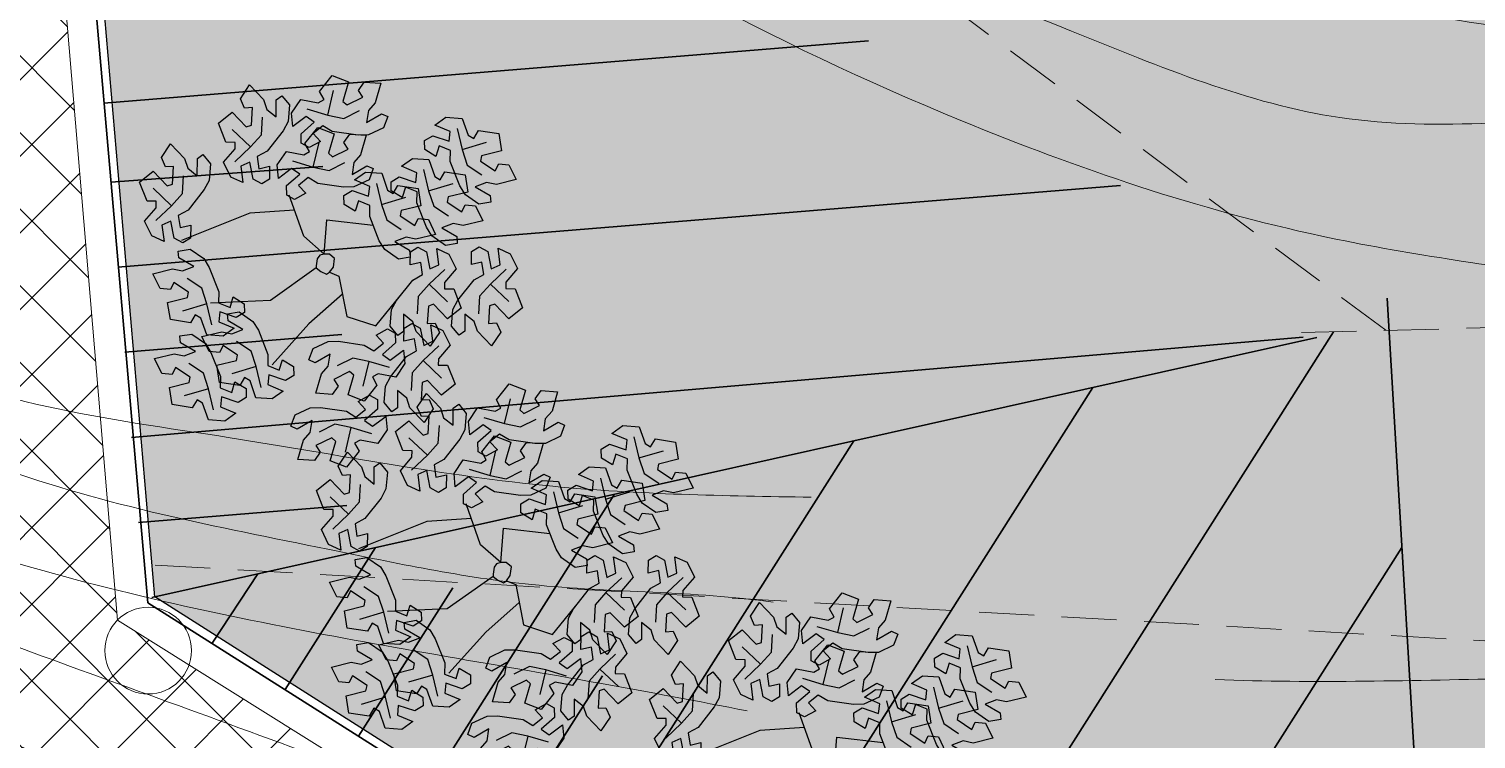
# Model space of a CAD drawing. Header units: millimetres. Extents: x 5637 to 6048, y 3385 to 3927.
# Drawn here: x 5725.2 to 5741.9, y 3639.37 to 3647.56 of the extents above; entities that cross this region are included whole.
import ezdxf

# ---------------------------------------------------------------- set-up
doc = ezdxf.new("R2010")
doc.units = ezdxf.units.MM
doc.linetypes.add('HIDDEN', pattern=[9.525, 6.35, -3.175])
doc.layers.add('Contour Lines', color=253, linetype='Continuous')
doc.layers.add('trees old', color=116, linetype='Continuous')
doc.layers.add('hatch', color=253, linetype='Continuous', lineweight=13)
doc.layers.add('project gr', color=250, linetype='Continuous', lineweight=30)
doc.layers.add('plants1', color=7, linetype='Continuous', true_color=0x89ee5d)

# ---------------------------------------------------------------- blocks, each defined once
blk = doc.blocks.new('212')
at = {"color": 48, "linetype": 'Continuous'}
for p, q in [((2813.16, 4856.989), (2813.307, 4857.173)), ((2813.307, 4857.173), (2813.495, 4857.1)), ((2812.246, 4856.905), (2812.352, 4857.064)), ((2812.352, 4857.064), (2812.514, 4856.895)), ((2813.212, 4856.895), (2813.16, 4856.989)), ((2813.16, 4856.989), (2813.16, 4856.989)), ((2813.255, 4856.716), (2813.323, 4857.001)), ((2813.495, 4857.1), (2813.43, 4856.875)), ((2813.608, 4857), (2813.677, 4857.096)), ((2813.658, 4856.924), (2813.608, 4857)), ((2813.677, 4857.096), (2813.867, 4857.083)), ((2813.867, 4857.083), (2813.802, 4856.858)), ((2812.295, 4856.797), (2812.246, 4856.905)), ((2812.514, 4856.895), (2812.551, 4856.783)), ((2812.66, 4856.894), (2812.725, 4856.94)), ((2812.66, 4856.696), (2812.66, 4856.894)), ((2812.725, 4856.94), (2812.813, 4856.833)), ((2812.813, 4856.833), (2812.797, 4856.642)), ((2812.838, 4856.74), (2812.944, 4856.897)), ((2812.944, 4856.897), (2813.146, 4856.859)), ((2813.146, 4856.859), (2813.212, 4856.895)), ((2813.43, 4856.875), (2813.477, 4856.833)), ((2813.477, 4856.833), (2813.658, 4856.924)), ((2813.802, 4856.858), (2813.724, 4856.77)), ((2811.994, 4856.623), (2812.151, 4856.749)), ((2812.151, 4856.749), (2812.314, 4856.581)), ((2812.386, 4856.803), (2812.295, 4856.797)), ((2812.374, 4856.601), (2812.386, 4856.803)), ((2812.49, 4856.49), (2812.502, 4856.693)), ((2812.551, 4856.783), (2812.66, 4856.696)), ((2812.853, 4856.586), (2812.838, 4856.74)), ((2813.006, 4856.701), (2812.853, 4856.586)), ((2813.098, 4856.635), (2813.006, 4856.701)), ((2813.015, 4856.787), (2813.255, 4856.716)), ((2813.255, 4856.716), (2813.44, 4856.678)), ((2813.44, 4856.678), (2813.621, 4856.768)), ((2813.724, 4856.77), (2813.703, 4856.632)), ((2813.703, 4856.632), (2813.875, 4856.731)), ((2813.875, 4856.731), (2813.947, 4856.699)), ((2813.947, 4856.699), (2813.899, 4856.569)), ((2814.492, 4856.602), (2814.619, 4856.692)), ((2814.619, 4856.692), (2814.808, 4856.679)), ((2814.808, 4856.679), (2814.876, 4856.485)), ((2812.08, 4856.404), (2811.994, 4856.623)), ((2812.364, 4856.35), (2812.151, 4856.551)), ((2812.314, 4856.581), (2812.374, 4856.601)), ((2812.364, 4856.35), (2812.49, 4856.49)), ((2812.74, 4856.536), (2812.554, 4856.3)), ((2812.797, 4856.642), (2812.74, 4856.536)), ((2812.947, 4856.502), (2813.098, 4856.635)), ((2812.949, 4856.391), (2812.947, 4856.502)), ((2812.947, 4856.502), (2812.947, 4856.502)), ((2812.992, 4856.389), (2813.139, 4856.573)), ((2813.197, 4856.594), (2813.085, 4856.506)), ((2813.085, 4856.506), (2813.171, 4856.413)), ((2813.139, 4856.573), (2813.327, 4856.501)), ((2813.307, 4856.527), (2813.197, 4856.594)), ((2813.327, 4856.501), (2813.262, 4856.276)), ((2813.605, 4856.484), (2813.307, 4856.527)), ((2813.44, 4856.4), (2813.509, 4856.497)), ((2813.509, 4856.497), (2813.699, 4856.484)), ((2813.899, 4856.569), (2813.725, 4856.487)), ((2814.669, 4856.527), (2814.492, 4856.602)), ((2814.658, 4856.414), (2814.669, 4856.527)), ((2814.748, 4856.562), (2814.806, 4856.319)), ((2814.94, 4856.446), (2814.995, 4856.538)), ((2814.995, 4856.538), (2814.995, 4856.538)), ((2814.995, 4856.538), (2815.228, 4856.503)), ((2815.228, 4856.503), (2815.259, 4856.304)), ((2811.335, 4856.226), (2811.441, 4856.385)), ((2811.441, 4856.385), (2811.603, 4856.216)), ((2812.052, 4856.172), (2812.186, 4856.327)), ((2812.187, 4856.402), (2812.08, 4856.404)), ((2812.08, 4856.404), (2812.08, 4856.404)), ((2812.182, 4856.178), (2812.364, 4856.35)), ((2812.186, 4856.327), (2812.187, 4856.402)), ((2813.04, 4856.341), (2812.949, 4856.391)), ((2813.044, 4856.296), (2812.992, 4856.389)), ((2812.992, 4856.389), (2812.992, 4856.389)), ((2813.171, 4856.413), (2813.04, 4856.341)), ((2813.087, 4856.116), (2813.155, 4856.402)), ((2813.309, 4856.234), (2813.49, 4856.324)), ((2813.49, 4856.324), (2813.44, 4856.4)), ((2813.725, 4856.487), (2813.605, 4856.484)), ((2813.699, 4856.484), (2813.634, 4856.259)), ((2814.371, 4856.422), (2814.467, 4856.479)), ((2814.374, 4856.318), (2814.371, 4856.422)), ((2814.467, 4856.479), (2814.467, 4856.479)), ((2814.467, 4856.479), (2814.658, 4856.414)), ((2814.539, 4856.361), (2814.502, 4856.24)), ((2814.672, 4856.308), (2814.539, 4856.361)), ((2814.806, 4856.319), (2815.087, 4856.403)), ((2814.876, 4856.485), (2814.94, 4856.446)), ((2811.384, 4856.118), (2811.335, 4856.226)), ((2811.603, 4856.216), (2811.64, 4856.104)), ((2811.749, 4856.017), (2811.75, 4856.215)), ((2811.75, 4856.215), (2811.814, 4856.261)), ((2811.814, 4856.261), (2811.902, 4856.154)), ((2811.902, 4856.154), (2811.886, 4855.963)), ((2812.135, 4856.001), (2812.052, 4856.172)), ((2812.356, 4856.174), (2812.252, 4856.127)), ((2812.395, 4855.976), (2812.356, 4856.174)), ((2812.554, 4856.3), (2812.441, 4856.239)), ((2812.441, 4856.239), (2812.461, 4856.097)), ((2812.671, 4856.141), (2812.777, 4856.298)), ((2812.777, 4856.298), (2812.979, 4856.26)), ((2812.847, 4856.188), (2813.087, 4856.116)), ((2812.979, 4856.26), (2813.044, 4856.296)), ((2813.262, 4856.276), (2813.309, 4856.234)), ((2813.272, 4856.078), (2813.453, 4856.169)), ((2813.556, 4856.171), (2813.535, 4856.033)), ((2813.634, 4856.259), (2813.556, 4856.171)), ((2814.106, 4856.127), (2814.232, 4856.217)), ((2814.232, 4856.217), (2814.421, 4856.204)), ((2814.502, 4856.24), (2814.374, 4856.318)), ((2814.421, 4856.204), (2814.489, 4856.01)), ((2814.669, 4856.18), (2814.672, 4856.308)), ((2814.78, 4855.9), (2814.669, 4856.18)), ((2814.806, 4856.319), (2814.865, 4856.14)), ((2815.031, 4856.247), (2815.019, 4856.186)), ((2815.019, 4856.186), (2815.188, 4856.074)), ((2815.259, 4856.304), (2815.031, 4856.247)), ((2815.188, 4856.074), (2815.228, 4856.156)), ((2815.228, 4856.156), (2815.346, 4856.144)), ((2811.083, 4855.944), (2811.24, 4856.07)), ((2811.24, 4856.07), (2811.403, 4855.901)), ((2811.475, 4856.124), (2811.384, 4856.118)), ((2811.463, 4855.921), (2811.475, 4856.124)), ((2811.579, 4855.811), (2811.591, 4856.014)), ((2811.64, 4856.104), (2811.749, 4856.017)), ((2812.276, 4855.937), (2812.135, 4856.001)), ((2812.252, 4856.127), (2812.276, 4855.937)), ((2812.461, 4856.097), (2812.584, 4856.126)), ((2812.584, 4856.126), (2812.581, 4855.976)), ((2812.685, 4855.986), (2812.671, 4856.141)), ((2812.838, 4856.102), (2812.685, 4855.986)), ((2812.779, 4855.903), (2812.931, 4856.035)), ((2812.931, 4856.035), (2812.838, 4856.102)), ((2813.029, 4855.995), (2812.917, 4855.906)), ((2813.139, 4855.928), (2813.029, 4855.995)), ((2813.087, 4856.116), (2813.272, 4856.078)), ((2813.535, 4856.033), (2813.707, 4856.132)), ((2813.562, 4855.969), (2813.689, 4856.059)), ((2813.689, 4856.059), (2813.878, 4856.046)), ((2813.707, 4856.132), (2813.779, 4856.099)), ((2813.779, 4856.099), (2813.731, 4855.969)), ((2813.878, 4856.046), (2813.946, 4855.852)), ((2813.985, 4855.946), (2814.08, 4856.004)), ((2814.08, 4856.004), (2814.08, 4856.004)), ((2814.08, 4856.004), (2814.271, 4855.939)), ((2814.282, 4856.052), (2814.106, 4856.127)), ((2814.271, 4855.939), (2814.282, 4856.052)), ((2814.361, 4856.087), (2814.419, 4855.844)), ((2814.489, 4856.01), (2814.553, 4855.971)), ((2814.553, 4855.971), (2814.608, 4856.063)), ((2814.608, 4856.063), (2814.608, 4856.063)), ((2814.608, 4856.063), (2814.841, 4856.028)), ((2814.841, 4856.028), (2814.872, 4855.829)), ((2814.865, 4856.14), (2815.034, 4856.028)), ((2815.346, 4856.144), (2815.43, 4855.972)), ((2811.169, 4855.725), (2811.083, 4855.944)), ((2811.453, 4855.67), (2811.24, 4855.872)), ((2811.403, 4855.901), (2811.463, 4855.921)), ((2811.829, 4855.857), (2811.643, 4855.621)), ((2811.886, 4855.963), (2811.829, 4855.857)), ((2812.493, 4855.922), (2812.395, 4855.976)), ((2812.395, 4855.976), (2812.395, 4855.976)), ((2812.581, 4855.976), (2812.493, 4855.922)), ((2812.781, 4855.791), (2812.779, 4855.903)), ((2812.779, 4855.903), (2812.779, 4855.903)), ((2812.917, 4855.906), (2813.003, 4855.814)), ((2813.437, 4855.885), (2813.139, 4855.928)), ((2813.557, 4855.888), (2813.437, 4855.885)), ((2813.441, 4855.789), (2813.537, 4855.846)), ((2813.537, 4855.846), (2813.537, 4855.846)), ((2813.537, 4855.846), (2813.727, 4855.781)), ((2813.731, 4855.969), (2813.557, 4855.888)), ((2813.739, 4855.894), (2813.562, 4855.969)), ((2813.727, 4855.781), (2813.739, 4855.894)), ((2813.818, 4855.929), (2813.876, 4855.686)), ((2813.946, 4855.852), (2814.01, 4855.813)), ((2813.987, 4855.843), (2813.985, 4855.946)), ((2814.115, 4855.765), (2813.987, 4855.843)), ((2814.01, 4855.813), (2814.065, 4855.905)), ((2814.065, 4855.905), (2814.065, 4855.905)), ((2814.065, 4855.905), (2814.298, 4855.87)), ((2814.152, 4855.886), (2814.115, 4855.765)), ((2814.285, 4855.833), (2814.152, 4855.886)), ((2814.282, 4855.705), (2814.285, 4855.833)), ((2814.298, 4855.87), (2814.329, 4855.671)), ((2814.419, 4855.844), (2814.701, 4855.928)), ((2814.419, 4855.844), (2814.479, 4855.665)), ((2814.872, 4855.829), (2814.645, 4855.772)), ((2814.843, 4855.798), (2814.78, 4855.9)), ((2815.088, 4855.94), (2814.958, 4855.89)), ((2814.958, 4855.89), (2815.129, 4855.79)), ((2815.203, 4855.916), (2815.088, 4855.94)), ((2815.43, 4855.972), (2815.203, 4855.916)), ((2811.276, 4855.723), (2811.169, 4855.725)), ((2811.169, 4855.725), (2811.169, 4855.725)), ((2811.271, 4855.499), (2811.453, 4855.67)), ((2811.275, 4855.648), (2811.276, 4855.723)), ((2811.453, 4855.67), (2811.579, 4855.811)), ((2812.872, 4855.742), (2812.781, 4855.791)), ((2812.978, 4855.318), (2812.811, 4855.791)), ((2813.003, 4855.814), (2812.872, 4855.742)), ((2813.444, 4855.685), (2813.441, 4855.789)), ((2813.572, 4855.607), (2813.444, 4855.685)), ((2813.609, 4855.728), (2813.572, 4855.607)), ((2813.742, 4855.675), (2813.609, 4855.728)), ((2813.739, 4855.547), (2813.742, 4855.675)), ((2813.876, 4855.686), (2814.157, 4855.77)), ((2813.876, 4855.686), (2813.935, 4855.507)), ((2814.329, 4855.671), (2814.101, 4855.614)), ((2814.393, 4855.425), (2814.282, 4855.705)), ((2814.479, 4855.665), (2814.648, 4855.553)), ((2814.645, 4855.772), (2814.632, 4855.711)), ((2814.632, 4855.711), (2814.801, 4855.599)), ((2814.801, 4855.599), (2814.842, 4855.681)), ((2814.842, 4855.681), (2814.959, 4855.669)), ((2815, 4855.688), (2814.843, 4855.798)), ((2814.959, 4855.669), (2815.044, 4855.497)), ((2815.137, 4855.711), (2815, 4855.688)), ((2815.129, 4855.79), (2815.137, 4855.711)), ((2811.141, 4855.492), (2811.275, 4855.648)), ((2811.224, 4855.322), (2811.141, 4855.492)), ((2811.445, 4855.494), (2811.341, 4855.448)), ((2811.484, 4855.297), (2811.445, 4855.494)), ((2811.643, 4855.621), (2811.53, 4855.56)), ((2811.53, 4855.56), (2811.55, 4855.418)), ((2812.357, 4855.587), (2811.568, 4855.27)), ((2812.872, 4855.62), (2812.357, 4855.587)), ((2813.213, 4855.112), (2813.244, 4855.51)), ((2813.244, 4855.51), (2813.778, 4855.448)), ((2813.85, 4855.267), (2813.739, 4855.547)), ((2813.935, 4855.507), (2814.104, 4855.395)), ((2814.101, 4855.614), (2814.089, 4855.553)), ((2814.089, 4855.553), (2814.258, 4855.441)), ((2814.258, 4855.441), (2814.298, 4855.523)), ((2814.298, 4855.523), (2814.416, 4855.511)), ((2814.416, 4855.511), (2814.5, 4855.339)), ((2815.044, 4855.497), (2814.817, 4855.441)), ((2811.365, 4855.257), (2811.224, 4855.322)), ((2811.341, 4855.448), (2811.365, 4855.257)), ((2811.55, 4855.418), (2811.673, 4855.447)), ((2811.673, 4855.447), (2811.67, 4855.297)), ((2814.5, 4855.339), (2814.273, 4855.284)), ((2814.456, 4855.323), (2814.393, 4855.425)), ((2814.614, 4855.213), (2814.456, 4855.323)), ((2814.701, 4855.465), (2814.571, 4855.415)), ((2814.571, 4855.415), (2814.743, 4855.315)), ((2814.817, 4855.441), (2814.701, 4855.465)), ((2811.582, 4855.243), (2811.484, 4855.297)), ((2811.484, 4855.297), (2811.484, 4855.297)), ((2811.529, 4855.148), (2811.665, 4855.171)), ((2811.67, 4855.297), (2811.582, 4855.243)), ((2811.665, 4855.171), (2811.823, 4855.062)), ((2813.913, 4855.165), (2813.85, 4855.267)), ((2814.07, 4855.055), (2813.913, 4855.165)), ((2814.158, 4855.307), (2814.028, 4855.257)), ((2814.028, 4855.257), (2814.199, 4855.157)), ((2814.273, 4855.284), (2814.158, 4855.307)), ((2814.199, 4855.157), (2814.207, 4855.079)), ((2814.208, 4855.138), (2814.296, 4855.192)), ((2814.296, 4855.192), (2814.394, 4855.138)), ((2814.537, 4854.988), (2814.513, 4855.178)), ((2814.513, 4855.178), (2814.654, 4855.113)), ((2814.75, 4855.236), (2814.614, 4855.213)), ((2814.743, 4855.315), (2814.75, 4855.236)), ((2814.915, 4855.141), (2815.004, 4855.195)), ((2815.004, 4855.195), (2815.101, 4855.141)), ((2815.244, 4854.99), (2815.221, 4855.18)), ((2815.221, 4855.18), (2815.362, 4855.116)), ((2811.536, 4855.069), (2811.529, 4855.148)), ((2811.708, 4854.97), (2811.536, 4855.069)), ((2811.823, 4855.062), (2811.886, 4854.959)), ((2813.133, 4855.059), (2813.122, 4854.977)), ((2813.162, 4855.099), (2813.133, 4855.059)), ((2813.213, 4855.112), (2813.162, 4855.099)), ((2813.274, 4855.111), (2813.213, 4855.112)), ((2813.334, 4855.062), (2813.274, 4855.111)), ((2813.321, 4854.962), (2813.334, 4855.062)), ((2814.207, 4855.079), (2814.07, 4855.055)), ((2814.205, 4854.989), (2814.208, 4855.138)), ((2814.328, 4855.017), (2814.205, 4854.989)), ((2814.348, 4854.876), (2814.328, 4855.017)), ((2814.394, 4855.138), (2814.394, 4855.138)), ((2814.394, 4855.138), (2814.433, 4854.941)), ((2814.433, 4854.941), (2814.537, 4854.988)), ((2814.654, 4855.113), (2814.737, 4854.943)), ((2814.912, 4854.991), (2814.915, 4855.141)), ((2815.035, 4855.02), (2814.912, 4854.991)), ((2815.056, 4854.878), (2815.035, 4855.02)), ((2815.101, 4855.141), (2815.101, 4855.141)), ((2815.101, 4855.141), (2815.14, 4854.943)), ((2815.14, 4854.943), (2815.244, 4854.99)), ((2815.362, 4855.116), (2815.445, 4854.945)), ((2811.235, 4854.887), (2811.463, 4854.943)), ((2811.32, 4854.715), (2811.235, 4854.887)), ((2811.463, 4854.943), (2811.578, 4854.919)), ((2811.578, 4854.919), (2811.708, 4854.97)), ((2811.801, 4854.719), (2811.632, 4854.831)), ((2811.886, 4854.959), (2811.997, 4854.679)), ((2813.121, 4854.953), (2812.593, 4854.577)), ((2813.122, 4854.977), (2813.121, 4854.953)), ((2813.121, 4854.953), (2813.175, 4854.911)), ((2813.175, 4854.911), (2813.241, 4854.88)), ((2813.241, 4854.88), (2813.276, 4854.903)), ((2813.276, 4854.903), (2813.321, 4854.962)), ((2813.276, 4854.903), (2813.384, 4854.859)), ((2813.384, 4854.859), (2813.474, 4854.394)), ((2814.235, 4854.814), (2814.348, 4854.876)), ((2814.607, 4854.937), (2814.425, 4854.765)), ((2814.737, 4854.943), (2814.603, 4854.787)), ((2814.943, 4854.817), (2815.056, 4854.878)), ((2815.314, 4854.939), (2815.133, 4854.767)), ((2815.445, 4854.945), (2815.311, 4854.789)), ((2811.438, 4854.704), (2811.32, 4854.715)), ((2811.478, 4854.785), (2811.438, 4854.704)), ((2811.647, 4854.674), (2811.478, 4854.785)), ((2811.635, 4854.612), (2811.647, 4854.674)), ((2811.86, 4854.54), (2811.801, 4854.719)), ((2811.997, 4854.679), (2811.994, 4854.551)), ((2813.424, 4854.652), (2813.038, 4854.309)), ((2814.049, 4854.578), (2814.235, 4854.814)), ((2814.425, 4854.765), (2814.299, 4854.624)), ((2814.425, 4854.765), (2814.638, 4854.563)), ((2814.603, 4854.787), (2814.602, 4854.712)), ((2814.602, 4854.712), (2814.709, 4854.711)), ((2814.709, 4854.711), (2814.709, 4854.711)), ((2814.709, 4854.711), (2814.795, 4854.491)), ((2814.757, 4854.58), (2814.943, 4854.817)), ((2815.133, 4854.767), (2815.007, 4854.626)), ((2815.133, 4854.767), (2815.345, 4854.566)), ((2815.311, 4854.789), (2815.309, 4854.715)), ((2815.309, 4854.715), (2815.416, 4854.713)), ((2815.416, 4854.713), (2815.416, 4854.713)), ((2815.416, 4854.713), (2815.502, 4854.494)), ((2811.407, 4854.556), (2811.635, 4854.612)), ((2811.438, 4854.357), (2811.407, 4854.556)), ((2811.86, 4854.54), (2811.579, 4854.456)), ((2811.918, 4854.297), (2811.86, 4854.54)), ((2812.593, 4854.577), (2811.902, 4854.548)), ((2811.994, 4854.551), (2812.127, 4854.498)), ((2812.127, 4854.498), (2812.164, 4854.619)), ((2812.164, 4854.619), (2812.292, 4854.541)), ((2812.292, 4854.541), (2812.294, 4854.438)), ((2813.809, 4854.284), (2814.091, 4854.631)), ((2813.992, 4854.472), (2814.049, 4854.578)), ((2814.299, 4854.624), (2814.287, 4854.422)), ((2814.416, 4854.514), (2814.403, 4854.312)), ((2814.475, 4854.534), (2814.416, 4854.514)), ((2814.638, 4854.365), (2814.475, 4854.534)), ((2814.795, 4854.491), (2814.638, 4854.365)), ((2814.699, 4854.475), (2814.757, 4854.58)), ((2815.007, 4854.626), (2814.995, 4854.424)), ((2815.123, 4854.516), (2815.111, 4854.314)), ((2815.183, 4854.536), (2815.123, 4854.516)), ((2815.345, 4854.367), (2815.183, 4854.536)), ((2815.502, 4854.494), (2815.345, 4854.367)), ((2811.671, 4854.321), (2811.438, 4854.357)), ((2811.726, 4854.413), (2811.671, 4854.321)), ((2811.671, 4854.321), (2811.671, 4854.321)), ((2811.79, 4854.374), (2811.726, 4854.413)), ((2811.858, 4854.18), (2811.79, 4854.374)), ((2812.008, 4854.445), (2811.997, 4854.332)), ((2811.997, 4854.332), (2812.173, 4854.257)), ((2812.199, 4854.38), (2812.008, 4854.445)), ((2812.097, 4854.422), (2812.234, 4854.446)), ((2812.105, 4854.344), (2812.097, 4854.422)), ((2812.276, 4854.244), (2812.105, 4854.344)), ((2812.294, 4854.438), (2812.199, 4854.38)), ((2812.199, 4854.38), (2812.199, 4854.38)), ((2812.234, 4854.446), (2812.391, 4854.336)), ((2812.391, 4854.336), (2812.454, 4854.234)), ((2813.474, 4854.394), (2813.809, 4854.284)), ((2813.976, 4854.281), (2813.992, 4854.472)), ((2814.238, 4854.331), (2814.129, 4854.419)), ((2814.129, 4854.419), (2814.129, 4854.22)), ((2814.275, 4854.22), (2814.238, 4854.331)), ((2814.403, 4854.312), (2814.494, 4854.317)), ((2814.494, 4854.317), (2814.543, 4854.21)), ((2814.683, 4854.283), (2814.699, 4854.475)), ((2814.945, 4854.334), (2814.836, 4854.421)), ((2814.836, 4854.421), (2814.836, 4854.223)), ((2814.982, 4854.222), (2814.945, 4854.334)), ((2815.111, 4854.314), (2815.202, 4854.32)), ((2815.202, 4854.32), (2815.251, 4854.212)), ((2811.549, 4854.168), (2811.686, 4854.191)), ((2811.557, 4854.089), (2811.549, 4854.168)), ((2811.686, 4854.191), (2811.843, 4854.082)), ((2811.803, 4854.162), (2812.031, 4854.217)), ((2811.888, 4853.99), (2811.803, 4854.162)), ((2812.047, 4854.167), (2811.858, 4854.18)), ((2812.031, 4854.217), (2812.146, 4854.194)), ((2812.173, 4854.257), (2812.047, 4854.167)), ((2812.146, 4854.194), (2812.276, 4854.244)), ((2812.454, 4854.234), (2812.565, 4853.954)), ((2813.038, 4854.309), (2812.612, 4853.837)), ((2813.812, 4854.177), (2813.943, 4854.249)), ((2813.899, 4854.085), (2813.812, 4854.177)), ((2813.943, 4854.249), (2814.034, 4854.2)), ((2814.064, 4854.174), (2813.976, 4854.281)), ((2814.034, 4854.2), (2814.036, 4854.088)), ((2814.129, 4854.22), (2814.064, 4854.174)), ((2814.134, 4854.108), (2814.137, 4854.258)), ((2814.137, 4854.258), (2814.226, 4854.312)), ((2814.226, 4854.312), (2814.323, 4854.257)), ((2814.437, 4854.051), (2814.275, 4854.22)), ((2814.323, 4854.257), (2814.323, 4854.257)), ((2814.323, 4854.257), (2814.362, 4854.06)), ((2814.543, 4854.21), (2814.437, 4854.051)), ((2814.466, 4854.107), (2814.443, 4854.297)), ((2814.443, 4854.297), (2814.584, 4854.233)), ((2814.584, 4854.233), (2814.667, 4854.062)), ((2814.772, 4854.177), (2814.683, 4854.283)), ((2814.836, 4854.223), (2814.772, 4854.177)), ((2815.144, 4854.053), (2814.982, 4854.222)), ((2815.251, 4854.212), (2815.144, 4854.053)), ((2811.728, 4853.989), (2811.557, 4854.089)), ((2811.598, 4853.939), (2811.728, 4853.989)), ((2811.843, 4854.082), (2811.906, 4853.979)), ((2812.006, 4853.978), (2811.888, 4853.99)), ((2812.046, 4854.06), (2812.006, 4853.978)), ((2812.215, 4853.948), (2812.046, 4854.06)), ((2812.369, 4853.994), (2812.2, 4854.106)), ((2812.428, 4853.815), (2812.369, 4853.994)), ((2813.037, 4853.892), (2813.085, 4854.022)), ((2813.085, 4854.022), (2813.258, 4854.104)), ((2813.258, 4854.104), (2813.379, 4854.107)), ((2813.379, 4854.107), (2813.676, 4854.063)), ((2813.676, 4854.063), (2813.786, 4853.996)), ((2813.786, 4853.996), (2813.899, 4854.085)), ((2814.036, 4854.088), (2813.885, 4853.956)), ((2813.977, 4853.889), (2814.13, 4854.005)), ((2814.036, 4854.088), (2814.036, 4854.088)), ((2814.13, 4854.005), (2814.145, 4853.85)), ((2814.257, 4854.137), (2814.134, 4854.108)), ((2814.165, 4853.933), (2814.278, 4853.995)), ((2814.278, 4853.995), (2814.257, 4854.137)), ((2814.536, 4854.056), (2814.355, 4853.884)), ((2814.362, 4854.06), (2814.466, 4854.107)), ((2814.667, 4854.062), (2814.533, 4853.906)), ((2811.256, 4853.907), (2811.483, 4853.963)), ((2811.34, 4853.735), (2811.256, 4853.907)), ((2811.483, 4853.963), (2811.598, 4853.939)), ((2811.821, 4853.739), (2811.652, 4853.851)), ((2811.906, 4853.979), (2812.017, 4853.699)), ((2811.975, 4853.83), (2812.203, 4853.887)), ((2812.006, 4853.631), (2811.975, 4853.83)), ((2812.203, 4853.887), (2812.215, 4853.948)), ((2812.565, 4853.954), (2812.562, 4853.826)), ((2812.562, 4853.826), (2812.695, 4853.773)), ((2812.695, 4853.773), (2812.732, 4853.894)), ((2812.732, 4853.894), (2812.86, 4853.816)), ((2812.86, 4853.816), (2812.863, 4853.712)), ((2813.109, 4853.859), (2813.037, 4853.892)), ((2813.281, 4853.958), (2813.109, 4853.859)), ((2813.181, 4853.732), (2813.259, 4853.82)), ((2813.259, 4853.82), (2813.281, 4853.958)), ((2813.544, 4853.913), (2813.362, 4853.823)), ((2813.729, 4853.875), (2813.544, 4853.913)), ((2813.729, 4853.875), (2813.66, 4853.589)), ((2813.968, 4853.803), (2813.729, 4853.875)), ((2813.885, 4853.956), (2813.977, 4853.889)), ((2813.979, 4853.697), (2814.165, 4853.933)), ((2814.145, 4853.85), (2814.039, 4853.693)), ((2814.355, 4853.884), (2814.229, 4853.743)), ((2814.355, 4853.884), (2814.568, 4853.682)), ((2814.533, 4853.906), (2814.531, 4853.832)), ((2814.531, 4853.832), (2814.638, 4853.83)), ((2814.638, 4853.83), (2814.638, 4853.83)), ((2814.638, 4853.83), (2814.724, 4853.611)), ((2811.458, 4853.724), (2811.34, 4853.735)), ((2811.498, 4853.805), (2811.458, 4853.724)), ((2811.667, 4853.693), (2811.498, 4853.805)), ((2811.655, 4853.632), (2811.667, 4853.693)), ((2811.88, 4853.56), (2811.821, 4853.739)), ((2812.017, 4853.699), (2812.014, 4853.571)), ((2812.428, 4853.815), (2812.147, 4853.731)), ((2812.294, 4853.688), (2812.239, 4853.596)), ((2812.358, 4853.649), (2812.294, 4853.688)), ((2812.426, 4853.455), (2812.358, 4853.649)), ((2812.486, 4853.572), (2812.428, 4853.815)), ((2812.576, 4853.72), (2812.565, 4853.607)), ((2812.767, 4853.655), (2812.576, 4853.72)), ((2812.863, 4853.712), (2812.767, 4853.655)), ((2812.767, 4853.655), (2812.767, 4853.655)), ((2813.116, 4853.507), (2813.181, 4853.732)), ((2813.507, 4853.757), (2813.325, 4853.667)), ((2813.325, 4853.667), (2813.376, 4853.591)), ((2813.489, 4853.49), (2813.554, 4853.715)), ((2813.554, 4853.715), (2813.507, 4853.757)), ((2813.837, 4853.731), (2813.771, 4853.695)), ((2813.771, 4853.695), (2813.823, 4853.602)), ((2814.039, 4853.693), (2813.837, 4853.731)), ((2813.921, 4853.591), (2813.979, 4853.697)), ((2814.229, 4853.743), (2814.217, 4853.541)), ((2814.405, 4853.653), (2814.345, 4853.633)), ((2814.567, 4853.484), (2814.405, 4853.653)), ((2811.427, 4853.575), (2811.655, 4853.632)), ((2811.458, 4853.376), (2811.427, 4853.575)), ((2811.88, 4853.56), (2811.599, 4853.476)), ((2811.938, 4853.317), (2811.88, 4853.56)), ((2812.239, 4853.596), (2812.006, 4853.631)), ((2812.014, 4853.571), (2812.147, 4853.518)), ((2812.147, 4853.518), (2812.184, 4853.639)), ((2812.184, 4853.639), (2812.312, 4853.561)), ((2812.239, 4853.596), (2812.239, 4853.596)), ((2812.312, 4853.561), (2812.315, 4853.458)), ((2812.565, 4853.607), (2812.742, 4853.532)), ((2812.742, 4853.532), (2812.615, 4853.442)), ((2813.307, 4853.495), (2813.116, 4853.507)), ((2813.376, 4853.591), (2813.307, 4853.495)), ((2813.676, 4853.418), (2813.489, 4853.49)), ((2813.606, 4853.414), (2813.737, 4853.486)), ((2813.823, 4853.602), (2813.676, 4853.418)), ((2813.737, 4853.486), (2813.828, 4853.436)), ((2813.823, 4853.602), (2813.823, 4853.602)), ((2813.905, 4853.4), (2813.921, 4853.591)), ((2814.167, 4853.45), (2814.058, 4853.538)), ((2814.058, 4853.538), (2814.058, 4853.34)), ((2814.345, 4853.633), (2814.333, 4853.431)), ((2814.724, 4853.611), (2814.567, 4853.484)), ((2811.691, 4853.341), (2811.458, 4853.376)), ((2811.746, 4853.433), (2811.691, 4853.341)), ((2811.691, 4853.341), (2811.691, 4853.341)), ((2811.81, 4853.394), (2811.746, 4853.433)), ((2811.878, 4853.2), (2811.81, 4853.394)), ((2812.028, 4853.465), (2812.017, 4853.352)), ((2812.017, 4853.352), (2812.194, 4853.277)), ((2812.219, 4853.4), (2812.028, 4853.465)), ((2812.315, 4853.458), (2812.219, 4853.4)), ((2812.219, 4853.4), (2812.219, 4853.4)), ((2812.615, 4853.442), (2812.426, 4853.455)), ((2812.878, 4853.258), (2813.052, 4853.34)), ((2813.052, 4853.34), (2813.172, 4853.343)), ((2813.172, 4853.343), (2813.47, 4853.3)), ((2813.58, 4853.233), (2813.692, 4853.321)), ((2813.692, 4853.321), (2813.606, 4853.414)), ((2813.83, 4853.325), (2813.678, 4853.192)), ((2813.828, 4853.436), (2813.83, 4853.325)), ((2813.83, 4853.325), (2813.83, 4853.325)), ((2813.994, 4853.294), (2813.905, 4853.4)), ((2814.058, 4853.34), (2813.994, 4853.294)), ((2814.204, 4853.339), (2814.167, 4853.45)), ((2814.366, 4853.17), (2814.204, 4853.339)), ((2814.333, 4853.431), (2814.424, 4853.437)), ((2814.473, 4853.329), (2814.366, 4853.17)), ((2814.424, 4853.437), (2814.473, 4853.329)), ((2812.067, 4853.187), (2811.878, 4853.2)), ((2812.194, 4853.277), (2812.067, 4853.187)), ((2812.83, 4853.128), (2812.878, 4853.258)), ((2813.074, 4853.194), (2812.902, 4853.095)), ((2813.053, 4853.056), (2813.074, 4853.194)), ((2813.337, 4853.149), (2813.156, 4853.059)), ((2813.522, 4853.111), (2813.337, 4853.149)), ((2813.47, 4853.3), (2813.58, 4853.233)), ((2813.678, 4853.192), (2813.771, 4853.126)), ((2813.771, 4853.126), (2813.924, 4853.241)), ((2813.924, 4853.241), (2813.939, 4853.087)), ((2812.902, 4853.095), (2812.83, 4853.128)), ((2812.975, 4852.968), (2813.053, 4853.056)), ((2813.3, 4852.994), (2813.119, 4852.903)), ((2813.347, 4852.952), (2813.3, 4852.994)), ((2813.522, 4853.111), (2813.454, 4852.826)), ((2813.762, 4853.04), (2813.522, 4853.111)), ((2813.939, 4853.087), (2813.832, 4852.929)), ((2812.91, 4852.744), (2812.975, 4852.968)), ((2813.169, 4852.827), (2813.1, 4852.731)), ((2813.119, 4852.903), (2813.169, 4852.827)), ((2813.282, 4852.727), (2813.347, 4852.952)), ((2813.617, 4852.838), (2813.47, 4852.654)), ((2813.63, 4852.967), (2813.565, 4852.932)), ((2813.565, 4852.932), (2813.617, 4852.838)), ((2813.617, 4852.838), (2813.617, 4852.838)), ((2813.832, 4852.929), (2813.63, 4852.967)), ((2813.1, 4852.731), (2812.91, 4852.744)), ((2813.47, 4852.654), (2813.282, 4852.727))]:
    blk.add_line(p, q, dxfattribs=at)
at = {"layer": 'plants1', "color": 48, "linetype": 'Continuous'}
blk.add_line((2813.213, 4855.112), (2812.978, 4855.318), dxfattribs=at)

msp = doc.modelspace()

# ---------------------------------------------------------------- hatches: boundary and pattern name
at = {"layer": 'hatch'}
h = msp.add_hatch(dxfattribs=at)
h.set_pattern_fill('ANSI37', color=256, scale=5, style=0)
h.set_pattern_definition([(45, (2816.3681, -1263.7476), (-0.44194174, 0.44194174), []), (135, (2816.3681, -1263.7476), (-0.44194174, -0.44194174), [])])
h.paths.add_polyline_path([(5722.503, 3655.724), (5724.937, 3655.906), (5726.219, 3640.737), (5741.148, 3631.392), (5740.957, 3631.365), (5741.257, 3628.232), (5723.873, 3639.395), (5714.828, 3638.648), (5714.622, 3640.889), (5723.704, 3641.792)])
at = {"layer": 'plants1'}
h = msp.add_hatch(dxfattribs=at)
h.set_pattern_fill('ANSI38', color=256, scale=3, style=0)
h.set_pattern_definition([(45, (2816.3681, -1263.7476), (-0.265165043, 0.265165043), []), (135, (2816.3681, -1263.7476), (-0.79549513, 0.265165043), [0.9375, -0.5625])])
edge = h.paths.add_edge_path()
edge.add_line((5725.364, 3655.929), (5797.285, 3662.691))
edge.add_line((5797.285, 3662.691), (5824.807, 3603.238))
edge.add_line((5824.807, 3603.238), (5824.228, 3590.88))
edge.add_line((5824.228, 3590.88), (5841.23, 3554.438))
edge.add_line((5841.23, 3554.438), (5849.602, 3542.469))
edge.add_line((5849.602, 3542.469), (5866.561, 3537.067))
edge.add_line((5866.561, 3537.067), (5872.441, 3524.382))
edge.add_line((5872.441, 3524.382), (5904.707, 3539.095))
edge.add_line((5904.707, 3539.095), (5918.188, 3538.464))
edge.add_line((5918.188, 3538.464), (5942.734, 3549.513))
edge.add_line((5942.734, 3549.513), (5952.304, 3561.86))
edge.add_line((5952.304, 3561.86), (5960.573, 3565.61))
edge.add_line((5960.573, 3565.61), (5967.929, 3564.035))
edge.add_line((5967.929, 3564.035), (5968.822, 3563.47))
edge.add_line((5968.822, 3563.47), (5964.54, 3561.462))
edge.add_line((5964.54, 3561.462), (5955.845, 3557.471))
edge.add_line((5955.845, 3557.471), (5946.359, 3544.948))
edge.add_line((5946.359, 3544.948), (5919.845, 3533.075))
edge.add_line((5919.845, 3533.075), (5906.098, 3533.757))
edge.add_line((5906.098, 3533.757), (5874.594, 3519.437))
edge.add_arc((5872.372, 3524.323), 5.368, 204.0277, 294.4439, ccw=False)
edge.add_line((5867.469, 3522.138), (5862.463, 3532.33))
edge.add_line((5862.463, 3532.33), (5846.443, 3537.982))
edge.add_line((5846.443, 3537.982), (5836.473, 3552.342))
edge.add_line((5836.473, 3552.342), (5835.014, 3554.644))
edge.add_line((5835.014, 3554.644), (5818.867, 3589.841))
edge.add_line((5818.867, 3589.841), (5819.521, 3602.274))
edge.add_line((5819.521, 3602.274), (5801.553, 3640.604))
edge.add_line((5801.553, 3640.604), (5788.295, 3640.187))
edge.add_line((5788.295, 3640.187), (5786.912, 3635.335))
edge.add_line((5786.912, 3635.335), (5741.72, 3631.437))
edge.add_line((5741.72, 3631.437), (5726.648, 3641.007))
edge.add_line((5726.648, 3641.007), (5725.364, 3655.929))

# ---------------------------------------------------------------- linework, layer by layer
at = {"layer": 'Contour Lines', "lineweight": 5, "ltscale": 0.5}
for points in [[(5730.044, 3668.542), (5733.991, 3666.006), (5736.223, 3663.618), (5737.952, 3660.538), (5739.083, 3655.888), (5739.555, 3653.908), (5740.061, 3652.046), (5741.13, 3650.79), (5742.828, 3650.255), (5744.777, 3649.69), (5747.134, 3649.25), (5750.473, 3649.404), (5752.799, 3649.561), (5756.509, 3649.561), (5760.507, 3649.401), (5765.998, 3648.736), (5769.721, 3648.542), (5773.194, 3648.875), (5777.055, 3648.181), (5780.112, 3646.793), (5782.08, 3645.586), (5783.698, 3644.845), (5785.783, 3644.164), (5788.706, 3643.618), (5792.117, 3643.034), (5797.089, 3642.938), (5800.488, 3643.219), (5803.637, 3643.281), (5806.319, 3642.782), (5808.096, 3641.878), (5808.883, 3641.625)], [(5709.941, 3665.42), (5711.459, 3665.052), (5715.207, 3663.811), (5717.76, 3662.5), (5721.256, 3659.535), (5725.28, 3655.183), (5728.15, 3651.358), (5729.805, 3649.924), (5735.95, 3646.503), (5740.118, 3645.168), (5743.024, 3644.69), (5746.078, 3644.212)], [(5703.306, 3650.753), (5704.276, 3649.907), (5705.658, 3648.692), (5707.33, 3647.088), (5708.869, 3646.091), (5711.455, 3645.146), (5717.464, 3642.544), (5720.767, 3641.131), (5727.785, 3638.219), (5731.409, 3636.964), (5735.089, 3635.937), (5739.825, 3635.738), (5743.427, 3635.709), (5750.968, 3635.88), (5754.791, 3636.137), (5757.844, 3635.909), (5761.705, 3635.452), (5765.154, 3635.374), (5766.485, 3635.352)], [(5701.248, 3650.302), (5703.637, 3648.806), (5705.705, 3646.988), (5707.665, 3645.456), (5711.587, 3643.425), (5715.295, 3642.249), (5720.155, 3639.994), (5724.504, 3638.106), (5728.354, 3636.467), (5734.891, 3634.641), (5739.24, 3634.712), (5746.049, 3634.57), (5751.906, 3634.855), (5756.148, 3634.961), (5759.464, 3634.748), (5766.524, 3633.941)], [(5766.552, 3632.277), (5765.236, 3632.52), (5762.891, 3633.082), (5761.127, 3633.33), (5756.349, 3633.647), (5752.445, 3633.622), (5747.564, 3633.451), (5742.269, 3633.403), (5737.022, 3633.354), (5732.955, 3633.695), (5729.807, 3634.159), (5725.415, 3635.817), (5720.486, 3638.33), (5715.57, 3640.927), (5710.982, 3642.878), (5707.615, 3644.342), (5705.215, 3646.058), (5702.848, 3648.18), (5701.237, 3649.107), (5699.139, 3650.058)], [(5717.701, 3648.727), (5719.192, 3646.995), (5721.771, 3645.102), (5723.464, 3643.894), (5727.494, 3642.846), (5731.242, 3642.282), (5734.225, 3642.156)]]:
    msp.add_spline(points, degree=3, dxfattribs=at)
for points, knots in [([(5726.069, 3668.168), (5727.018, 3667.502), (5728.992, 3666.143), (5733.122, 3664.639), (5735.211, 3660.637), (5736.416, 3656.737), (5735.707, 3653.737), (5737.127, 3651.539), (5738.713, 3650.33), (5740.266, 3648.832), (5742.97, 3648.962), (5745.985, 3648.103), (5750.172, 3648.577), (5754.24, 3648.737), (5758.591, 3648.782), (5762.381, 3648.105), (5766.234, 3647.887), (5769.955, 3647.625), (5773.844, 3647.648), (5777.385, 3646.929), (5780.421, 3646.219), (5782.643, 3644.847), (5784.83, 3644.252), (5786.25, 3643.836), (5786.9, 3643.651), (5786.955, 3643.635)], [0.554176, 0.554176, 0.554176, 0.554176, 7.517031, 14.94725, 26.066953, 32.690436, 39.354155, 43.242102, 47.514387, 51.543769, 55.455504, 62.962808, 70.307948, 80.362956, 87.509893, 96.320804, 103.386991, 110.646976, 118.715636, 126.623028, 132.296976, 137.269776, 142.106294, 145.814041, 146.161092, 146.161092, 146.161092, 146.161092]), ([(5721.861, 3667.725), (5722.664, 3667.207), (5724.522, 3665.996), (5727.263, 3663.924), (5730.188, 3661.461), (5730.722, 3657.788), (5732.906, 3655.332), (5733.434, 3652.486), (5735.306, 3650.95), (5736.966, 3649.078), (5740.149, 3647.799), (5744.506, 3647.258), (5749.642, 3647.574), (5755.273, 3647.277), (5761.688, 3647.101), (5768.077, 3646.724), (5773.66, 3646.523), (5777.719, 3645.957), (5780.641, 3645.291), (5782.99, 3644.522), (5784.666, 3644.086), (5785.641, 3643.763), (5785.998, 3643.635)], [1.16155, 1.16155, 1.16155, 1.16155, 6.875804, 14.453574, 22.034571, 28.710484, 35.59757, 41.225425, 45.129765, 49.724903, 56.167263, 65.032994, 75.993591, 86.933965, 98.851833, 114.496219, 125.34296, 132.340525, 139.056529, 143.287015, 147.165739, 149.442003, 149.442003, 149.442003, 149.442003]), ([(5785.055, 3643.635), (5784.921, 3643.679), (5784.215, 3643.893), (5782.713, 3644.141), (5780.229, 3644.678), (5777.62, 3645.247), (5774.95, 3645.186), (5772.58, 3645.973), (5769.983, 3646.035), (5767.361, 3646.094), (5763.714, 3646.145), (5759.195, 3646.501), (5753.965, 3646.464), (5748.944, 3646.548), (5744.488, 3646.75), (5740.365, 3646.229), (5736.376, 3647.916), (5731.774, 3649.584), (5728.267, 3653.967), (5724.839, 3657.707), (5724.102, 3663.032), (5720.111, 3664.484), (5718.165, 3666.606), (5716.913, 3667.046), (5716.418, 3667.177)], [61.143917, 61.143917, 61.143917, 61.143917, 61.987655, 65.579228, 70.241031, 77.263003, 81.521455, 86.110891, 92.059168, 96.992817, 101.873992, 113.933737, 124.166627, 133.245919, 144.030661, 151.062919, 157.567662, 169.605422, 179.756245, 190.555813, 199.859025, 208.727613, 213.698783, 216.738881, 216.738881, 216.738881, 216.738881]), ([(5751.427, 3637.307), (5749.424, 3637.279), (5745.351, 3637.05), (5739.972, 3637.193), (5735.173, 3637.354), (5731.14, 3638.169), (5727.339, 3639.619), (5722.861, 3641.191), (5718.673, 3643.178), (5714.825, 3645.367), (5710.996, 3646.744), (5708.481, 3648.007), (5707.022, 3648.988)], [30.383128, 30.383128, 30.383128, 30.383128, 42.408065, 54.821858, 62.665943, 71.185857, 79.348168, 87.04728, 99.657325, 107.101955, 113.553375, 124.003395, 124.003395, 124.003395, 124.003395]), ([(5716.418, 3647.477), (5716.921, 3646.973), (5718.497, 3645.55), (5721.487, 3644.136), (5724.911, 3642.276), (5728.153, 3641.669), (5731.12, 3641.034), (5732.868, 3641.076), (5733.787, 3640.944)], [6.440545, 6.440545, 6.440545, 6.440545, 10.695608, 19.121129, 26.121205, 33.953592, 38.727465, 44.317706, 44.317706, 44.317706, 44.317706]), ([(5714.01, 3647.108), (5714.361, 3646.899), (5716.213, 3645.767), (5719.419, 3643.778), (5723.715, 3641.658), (5727.899, 3640.658), (5731.094, 3640.143), (5732.918, 3639.802), (5733.486, 3639.691)], [16.054849, 16.054849, 16.054849, 16.054849, 18.50514, 29.028591, 38.758201, 47.0492, 54.716731, 58.187452, 58.187452, 58.187452, 58.187452]), ([(5682.042, 3646.958), (5682.85, 3646.743), (5684.677, 3646.258), (5687.387, 3645.682), (5690.315, 3644.293), (5692.961, 3645.784), (5695.469, 3647.043), (5697.833, 3645.831), (5700.036, 3646.366), (5702.34, 3646.537), (5704.437, 3645.555), (5706.797, 3642.511), (5710.824, 3640.585), (5715.944, 3638.696), (5720.172, 3636.144), (5724.998, 3633.73), (5729.91, 3632.192), (5735.239, 3631.431), (5741.565, 3631.912), (5748.29, 3631.934), (5754.862, 3632.513), (5760.53, 3632.069), (5763.211, 3631.634), (5766.399, 3631.073), (5766.995, 3630.981)], [0, 0, 0, 0, 4.999936, 11.307485, 16.895893, 23.046679, 28.454837, 32.640265, 37.73097, 41.636129, 46.353452, 50.840475, 64.498525, 72.096655, 83.730058, 93.962223, 104.433725, 114.474104, 126.035349, 142.442922, 154.480865, 166.628364, 173.188607, 177.127494, 177.127494, 177.127494, 177.127494]), ([(5766.418, 3629.933), (5765.346, 3630.324), (5763.417, 3631.028), (5760.108, 3631.049), (5756.736, 3630.695), (5751.669, 3630.868), (5745.271, 3630.877), (5738.083, 3630.599), (5731.682, 3630.818), (5725.492, 3631.436), (5719.826, 3634.117), (5714.474, 3636.41), (5710.516, 3639.468), (5707.093, 3641.137), (5704.873, 3643.158), (5703.308, 3644.358), (5701.562, 3644.416), (5700.483, 3643.323), (5698.785, 3642.983), (5697.123, 3643.306), (5696.268, 3644.092), (5695.857, 3644.342)], [0, 0, 0, 0, 6.786934, 12.222578, 19.631953, 27.152115, 42.5771, 58.051831, 70.251627, 81.076592, 95.00478, 107.503059, 115.872739, 124.895998, 130.062143, 133.962362, 136.386575, 139.773453, 142.557745, 146.501777, 149.388634, 149.388634, 149.388634, 149.388634]), ([(5738.886, 3640.054), (5740.033, 3640.005), (5742.632, 3640.094), (5745.909, 3640.07), (5747.945, 3640.645), (5748.605, 3640.831)], [54.70463, 54.70463, 54.70463, 54.70463, 61.597402, 70.139536, 74.242217, 74.242217, 74.242217, 74.242217])]:
    msp.add_open_spline(points, degree=3, knots=knots, dxfattribs=at)
at = {"layer": 'hatch'}
msp.add_lwpolyline([(5722.503, 3655.724), (5724.937, 3655.906), (5726.219, 3640.737), (5741.148, 3631.392), (5740.957, 3631.365), (5741.257, 3628.232), (5723.873, 3639.395), (5714.828, 3638.648), (5714.622, 3640.889), (5723.704, 3641.792), (5722.503, 3655.724)], dxfattribs=at)
at = {"layer": 'plants1'}
msp.add_lwpolyline([(5919.845, 3533.075), (5906.098, 3533.757), (5874.594, 3519.437, -0.416343), (5867.469, 3522.138), (5862.463, 3532.33), (5846.443, 3537.982), (5836.473, 3552.342), (5835.014, 3554.644), (5818.867, 3589.841), (5819.521, 3602.274), (5801.553, 3640.604), (5788.295, 3640.187), (5786.912, 3635.335), (5741.72, 3631.437), (5726.648, 3641.007), (5725.364, 3655.929)], format="xyb", dxfattribs=at)
at = {"layer": 'project gr', "lineweight": 30}
for p, q in [((5726.569, 3640.939), (5725.256, 3655.948)), ((5726.061, 3646.704), (5734.885, 3647.421)), ((5726.141, 3645.792), (5728.589, 3645.97)), ((5726.221, 3644.81), (5737.796, 3645.751)), ((5726.301, 3643.828), (5728.809, 3644.032)), ((5726.38, 3642.846), (5739.901, 3644.003)), ((5726.46, 3641.864), (5728.864, 3642.059)), ((5741.719, 3631.344), (5726.569, 3640.939))]:
    msp.add_line(p, q, dxfattribs=at)
at = {"layer": 'project gr', "linetype": 'HIDDEN', "lineweight": 15, "ltscale": 0.1}
for points in [[(5740.856, 3644.082), (5725.394, 3655.59)], [(5751.062, 3639.981), (5726.53, 3641.38)]]:
    msp.add_lwpolyline(points, dxfattribs=at)
msp.add_lwpolyline([(5739.883, 3644.055), (5799.357, 3645.604, 0.00073), (5799.357, 3645.604, -0.226436), (5806.113, 3643.386, -1.236995)], format="xyb", dxfattribs=at)
at = {"layer": 'project gr', "lineweight": 30}
for points in [[(5741.632, 3631.6), (5740.871, 3644.452)], [(5726.616, 3641), (5740.061, 3644)], [(5734.911, 3635.654), (5740.252, 3644.065)], [(5733.221, 3636.723), (5737.476, 3643.423)], [(5731.531, 3637.792), (5734.715, 3642.807)], [(5729.842, 3638.864), (5731.955, 3642.191)], [(5728.154, 3639.936), (5729.195, 3641.575)], [(5736.601, 3634.584), (5741.041, 3641.576)], [(5727.31, 3640.472), (5727.839, 3641.273)], [(5728.998, 3639.4), (5730.089, 3641.109)], [(5730.687, 3638.328), (5731.817, 3640.097)]]:
    msp.add_lwpolyline(points, dxfattribs=at)
at = {"layer": 'trees old', "lineweight": 5, "ltscale": 0.5}
msp.add_circle((5726.572, 3640.386), 0.5, dxfattribs=at)
msp.add_circle((5726.572, 3640.386), 0.5, dxfattribs=at)

# ---------------------------------------------------------------- block references
at = {"layer": 'plants1'}
for p in [(2915.39, -1210.152), (2917.431, -1213.71), (2921.276, -1216.121)]:
    msp.add_blockref('212', p, dxfattribs=at)

doc.saveas('drawing.dxf')
